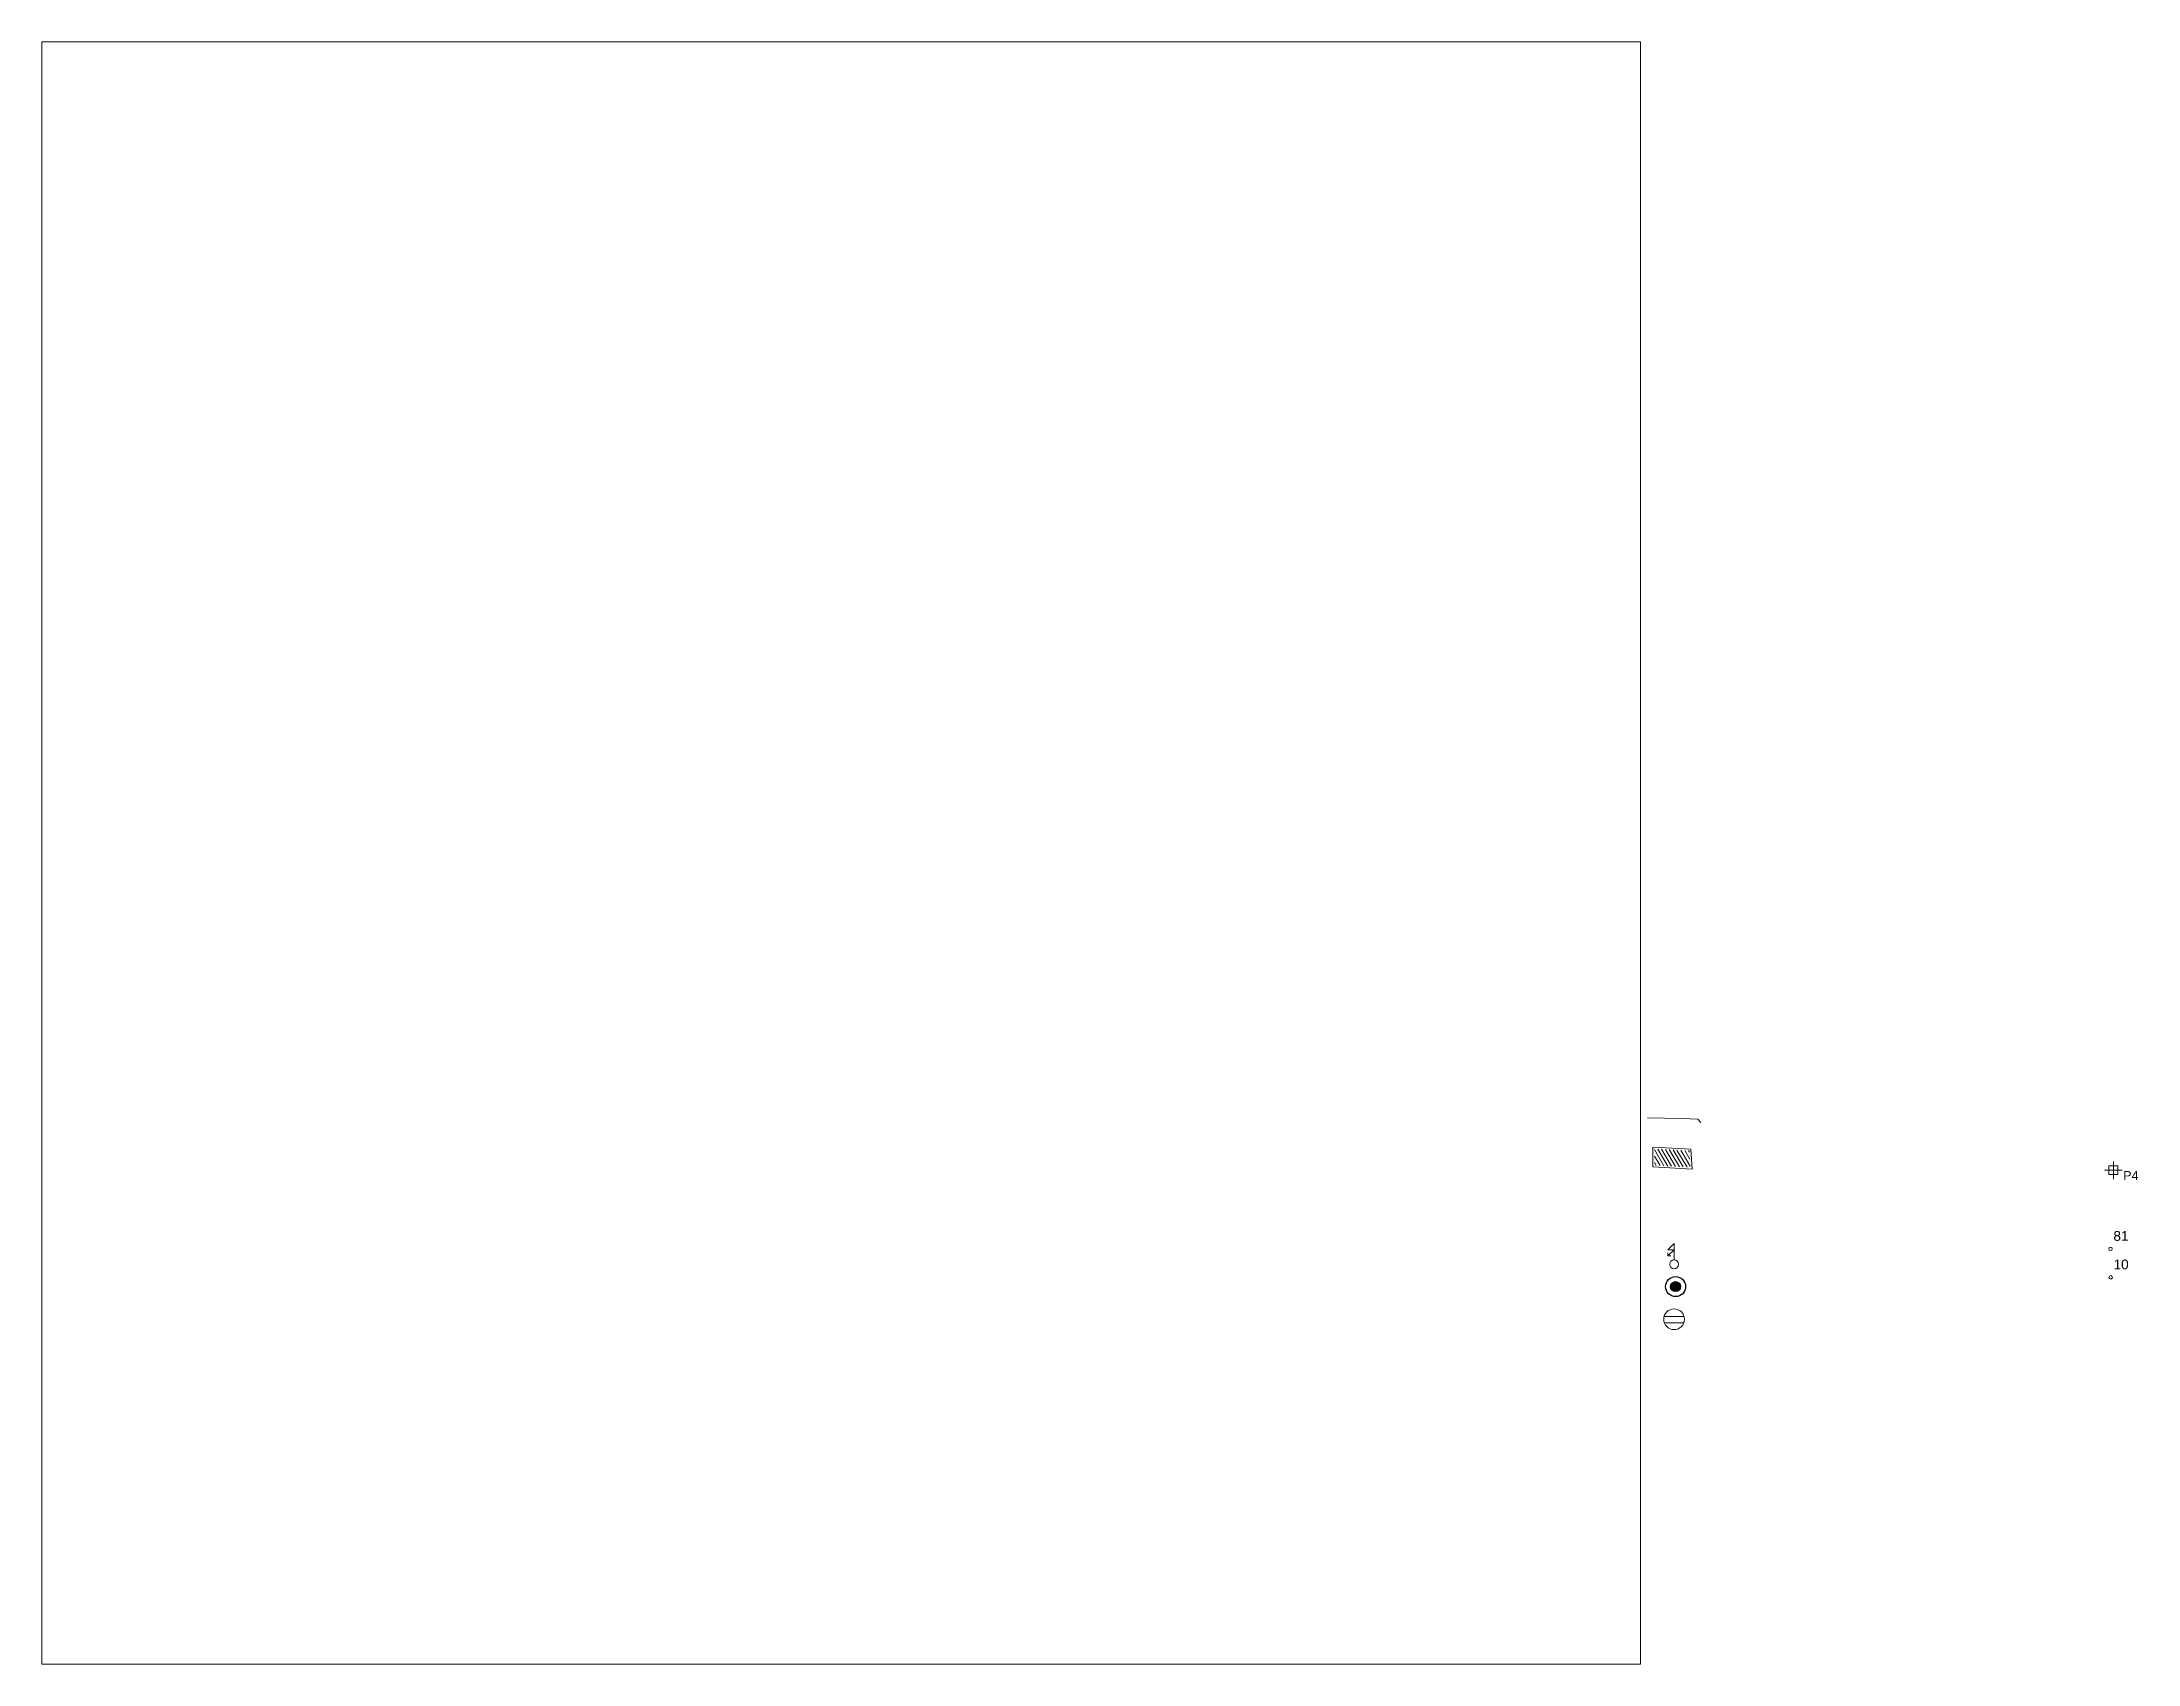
# Paper-space layout 'situacioni' of a CAD drawing. Header units: metres. Extents: x 0 to 262, y 5 to 208.
import ezdxf

# ---------------------------------------------------------------- set-up
doc = ezdxf.new("R2010")
doc.units = ezdxf.units.M
doc.layers.get('0').update_dxf_attribs({"lineweight": 0})
for name, color, linetype, lineweight in [('kati 0 pikat', 1, 'Continuous', 0), ('Kati 0 terasa pikat', 6, 'Continuous', 0), ('Korniza e jashtme', 7, 'Continuous', 0), ('kyqje ujselles', 5, 'Continuous', 0), ('Parcela kadastrale', 7, 'Continuous', 0), ('Perdhesa', 5, 'Continuous', 0), ('perdhesa hash', 1, 'Continuous', 0), ('pikat rrjet', 7, 'Continuous', 0), ('Puset fekali', 30, 'Continuous', 0), ('Shtyll elektrike', 7, 'Continuous', 0)]:
    doc.layers.add(name, color=color, linetype=linetype, lineweight=lineweight)
doc.layers.get('0').freeze()
doc.styles.get("Standard").update_dxf_attribs({"font": 'arial.ttf'})

# ---------------------------------------------------------------- blocks, each defined once
blk = doc.blocks.new('*X14')
for p, q in [((69.5, 22.78), (70, 22.78)), ((69.5, 22.75), (70, 22.75)), ((69.5, 22.72), (70, 22.72)), ((69.51, 22.81), (69.99, 22.81)), ((69.51, 22.69), (69.99, 22.69)), ((69.52, 22.84), (69.98, 22.84)), ((69.52, 22.66), (69.98, 22.66)), ((69.53, 22.88), (69.97, 22.88)), ((69.53, 22.62), (69.97, 22.62)), ((69.55, 22.91), (69.95, 22.91)), ((69.55, 22.59), (69.95, 22.59)), ((69.58, 22.94), (69.92, 22.94)), ((69.58, 22.56), (69.92, 22.56)), ((69.63, 22.97), (69.87, 22.97)), ((69.63, 22.53), (69.87, 22.53))]:
    blk.add_line(p, q)
blk = doc.blocks.new('Drill Hole')
at = {"color": 0, "linetype": 'ByBlock', "lineweight": -2}
for radius in [0.05, 0.025]:
    blk.add_circle((0, 0), radius, dxfattribs=at)
at = {"color": 0, "linetype": 'ByBlock', "lineweight": -2, "xscale": 0.1000000000000227, "yscale": 0.1000000000000227, "zscale": 0.1000000000000227}
blk.add_blockref('*X14', (-6.975, -2.275), dxfattribs=at)
blk = doc.blocks.new('Settling Basin - PK ujrat e zeza')
at = {"color": 21, "lineweight": 0, "flags": 128}
for points in [[(-0.95, 0.27), (0.96, 0.27)], [(-0.95, -0.33), (0.96, -0.33)]]:
    blk.add_lwpolyline(points, dxfattribs=at)
at = {"color": 21, "lineweight": 0}
blk.add_circle((0, 0), 1, dxfattribs=at)
blk = doc.blocks.new('Puset_Kan_Atmosferik')
blk.add_blockref('Settling Basin - PK ujrat e zeza', (0, 0))
blk = doc.blocks.new('Pole electricity_ Shtyllë Elekrike Druri - tension i lartë')
at = {"color": 1, "linetype": 'ByBlock', "lineweight": 0, "flags": 128}
for points in [[(0, 0.5), (0, 2.35), (-0.7, 1.65), (0, 1.65), (-0.7, 0.95)], [(-0.35, 0.95), (-0.7, 0.95), (-0.7, 1.3)]]:
    blk.add_lwpolyline(points, dxfattribs=at)
at = {"color": 1, "linetype": 'ByBlock', "lineweight": 0}
blk.add_circle((0, 0), 0.5, dxfattribs=at)
blk = doc.blocks.new('Shtylle_Elekrike_Druri')
at = {"color": 1, "lineweight": 0}
blk.add_blockref('Pole electricity_ Shtyllë Elekrike Druri - tension i lartë', (0, 0), dxfattribs=at)
blk = doc.blocks.new('*U62')
at = {"color": 0, "linetype": 'ByBlock', "lineweight": -2, "transparency": 16777216}
for p, q in [((-1, 0), (1, 0)), ((0, -1), (0, 1))]:
    blk.add_line(p, q, dxfattribs=at)
blk.add_lwpolyline([(-0.5, -0.5), (-0.5, 0.5), (0.5, 0.5), (0.5, -0.5)], close=True, dxfattribs=at)
blk = doc.blocks.new('*U63', base_point=(325.17, 76.16, 619.2))
at = {"layer": 'pikat rrjet', "linetype": 'ByBlock', "insert": (326.41, 76.05), "char_height": 1.1062, "attachment_point": 1}
blk.add_mtext('{\\fArial|b0|i0|c0|p34;\\C137;\\c8355647;P4}', dxfattribs=at)
blk = doc.blocks.new('*U64', base_point=(325.17, 76.16, 619.2))
at = {"layer": 'pikat rrjet', "color": 93, "linetype": 'ByBlock', "lineweight": -2}
blk.add_blockref('*U63', (325.17, 76.16, 619.2), dxfattribs=at)
blk = doc.blocks.new('*U65', base_point=(325.17, 76.16, 619.2))
at = {"layer": 'pikat rrjet', "color": 93, "linetype": 'ByBlock', "lineweight": -2, "xscale": 1.106239888375726, "yscale": 1.106239888375726, "zscale": 1.106239888375726}
blk.add_blockref('*U62', (325.17, 76.16, 619.2), dxfattribs=at)
at = {"layer": 'pikat rrjet', "color": 93, "linetype": 'ByBlock', "lineweight": -2}
blk.add_blockref('*U64', (325.17, 76.16, 619.2), dxfattribs=at)
blk = doc.blocks.new('*U61')
at = {"color": 0, "linetype": 'ByBlock', "lineweight": -2, "transparency": 16777216}
blk.add_line((0, 0), (0, 0), dxfattribs=at)
blk.add_circle((0, 0), 0.5, dxfattribs=at)
blk = doc.blocks.new('*U66', base_point=(344.98, 90.05, 619.9))
at = {"layer": 'Kati 0 terasa pikat', "linetype": 'ByBlock', "insert": (345.34, 91.04), "char_height": 1.217, "attachment_point": 7}
blk.add_mtext('81', dxfattribs=at)
blk = doc.blocks.new('*U67', base_point=(344.98, 90.05, 619.9))
at = {"layer": 'Kati 0 terasa pikat', "linetype": 'ByBlock', "lineweight": -2}
blk.add_blockref('*U66', (344.98, 90.05, 619.9), dxfattribs=at)
blk = doc.blocks.new('*U68', base_point=(344.98, 90.05, 619.9))
at = {"layer": 'Kati 0 terasa pikat', "linetype": 'ByBlock', "lineweight": -2}
blk.add_blockref('*U67', (344.98, 90.05, 619.9), dxfattribs=at)
at = {"layer": 'Kati 0 terasa pikat', "linetype": 'ByBlock', "lineweight": -2, "xscale": 0.4424959465003713, "yscale": 0.4424959465003713, "zscale": 0.4424959465003713}
blk.add_blockref('*U61', (344.98, 90.05, 619.9), dxfattribs=at)
blk = doc.blocks.new('*U69', base_point=(342.04, 86.06, 620.6))
at = {"layer": 'kati 0 pikat', "linetype": 'ByBlock', "insert": (342.4, 87.06), "char_height": 1.217, "attachment_point": 7}
blk.add_mtext('10', dxfattribs=at)
blk = doc.blocks.new('*U70', base_point=(342.04, 86.06, 620.6))
at = {"layer": 'kati 0 pikat', "linetype": 'ByBlock', "lineweight": -2}
blk.add_blockref('*U69', (342.04, 86.06, 620.6), dxfattribs=at)
blk = doc.blocks.new('*U71', base_point=(342.04, 86.06, 620.6))
at = {"layer": 'kati 0 pikat', "linetype": 'ByBlock', "lineweight": -2}
blk.add_blockref('*U70', (342.04, 86.06, 620.6), dxfattribs=at)
at = {"layer": 'kati 0 pikat', "linetype": 'ByBlock', "lineweight": -2, "xscale": 0.4424959465003713, "yscale": 0.4424959465003713, "zscale": 0.4424959465003713}
blk.add_blockref('*U61', (342.04, 86.06, 620.6), dxfattribs=at)
blk = doc.blocks.new('A$C15BF54BC')
at = {"layer": 'perdhesa hash'}
h = blk.add_hatch(dxfattribs=at)
h.set_pattern_fill('ANSI31', color=256, scale=0.3, angle=45)
h.set_pattern_definition([(90, (-7512377.7412, -4692014.2266), (-0.9525, 2e-16), [])])
h.paths.add_polyline_path([(3.13, 10.88), (0.67, 6.69), (9.51, 0.73), (11.77, 5.14)])
h.paths.add_polyline_path([(3.98, 6.84), (6.05, 5.66), (6.47, 6.4), (4.4, 7.58)], flags=24)
h.paths.add_polyline_path([(2.22, 8.76), (9.68, 3.8), (10.17, 4.53), (2.71, 9.49)], flags=24)
at = {"layer": 'Perdhesa', "elevation": 615.28, "flags": 128}
blk.add_lwpolyline([(9.69, 0), (0, 6.54), (2.97, 11.59), (12.42, 5.31)], close=True, dxfattribs=at)

psp = doc.layouts.new('situacioni')

# ---------------------------------------------------------------- linework, layer by layer
at = {"layer": 'Parcela kadastrale', "flags": 128}
psp.add_lwpolyline([(201.15, 73.63), (205.45, 73.57), (207.46, 73.48), (207.84, 73.05)], dxfattribs=at)

# ---------------------------------------------------------------- block references
at = {"layer": 'kati 0 pikat'}
psp.add_blockref('*U71', (259.06, 53.7, 620.6), dxfattribs=at)
at = {"layer": 'Kati 0 terasa pikat'}
psp.add_blockref('*U68', (259.04, 57.27, 619.9), dxfattribs=at)
at = {"layer": 'kyqje ujselles', "color": 0, "linetype": 'ByBlock', "lineweight": -2, "xscale": 24.999995000001, "yscale": 24.999995000001, "zscale": 24.999995000001}
psp.add_blockref('Drill Hole', (204.67, 52.55, 619.52), dxfattribs=at)
at = {"layer": 'Perdhesa', "xscale": 0.4215709049898508, "yscale": 0.4215709049898508, "zscale": 0.4215709049898508, "rotation": 30.65689247966421}
psp.add_blockref('A$C15BF54BC', (203.22, 65.15, -259.38), dxfattribs=at)
at = {"layer": 'pikat rrjet'}
psp.add_blockref('*U65', (259.4, 67.1, 619.2), dxfattribs=at)
at = {"layer": 'Puset fekali', "color": 0, "linetype": 'ByBlock', "lineweight": -2, "xscale": 1.298461642721147, "yscale": 1.298461642721147, "zscale": 1.298461642721147}
psp.add_blockref('Puset_Kan_Atmosferik', (204.48, 48.47, 459.81), dxfattribs=at)
at = {"layer": 'Shtyll elektrike', "color": 0, "linetype": 'ByBlock', "lineweight": -2, "xscale": 1.102172484047922, "yscale": 1.102172484047922, "zscale": 1.102172484047922}
psp.add_blockref('Shtylle_Elekrike_Druri', (204.48, 55.33, 326.06), dxfattribs=at)

# ---------------------------------------------------------------- viewports
at = {"layer": 'Korniza e jashtme', "view_target_point": (7499131.095, 4689980.516), "view_twist_angle": 360}
psp.add_viewport(center=(100.36, 106.74), size=(199.84, 202.737), view_center_point=(14335.069, 1792.175), view_height=40.5474, dxfattribs=at)

doc.saveas('drawing.dxf')
